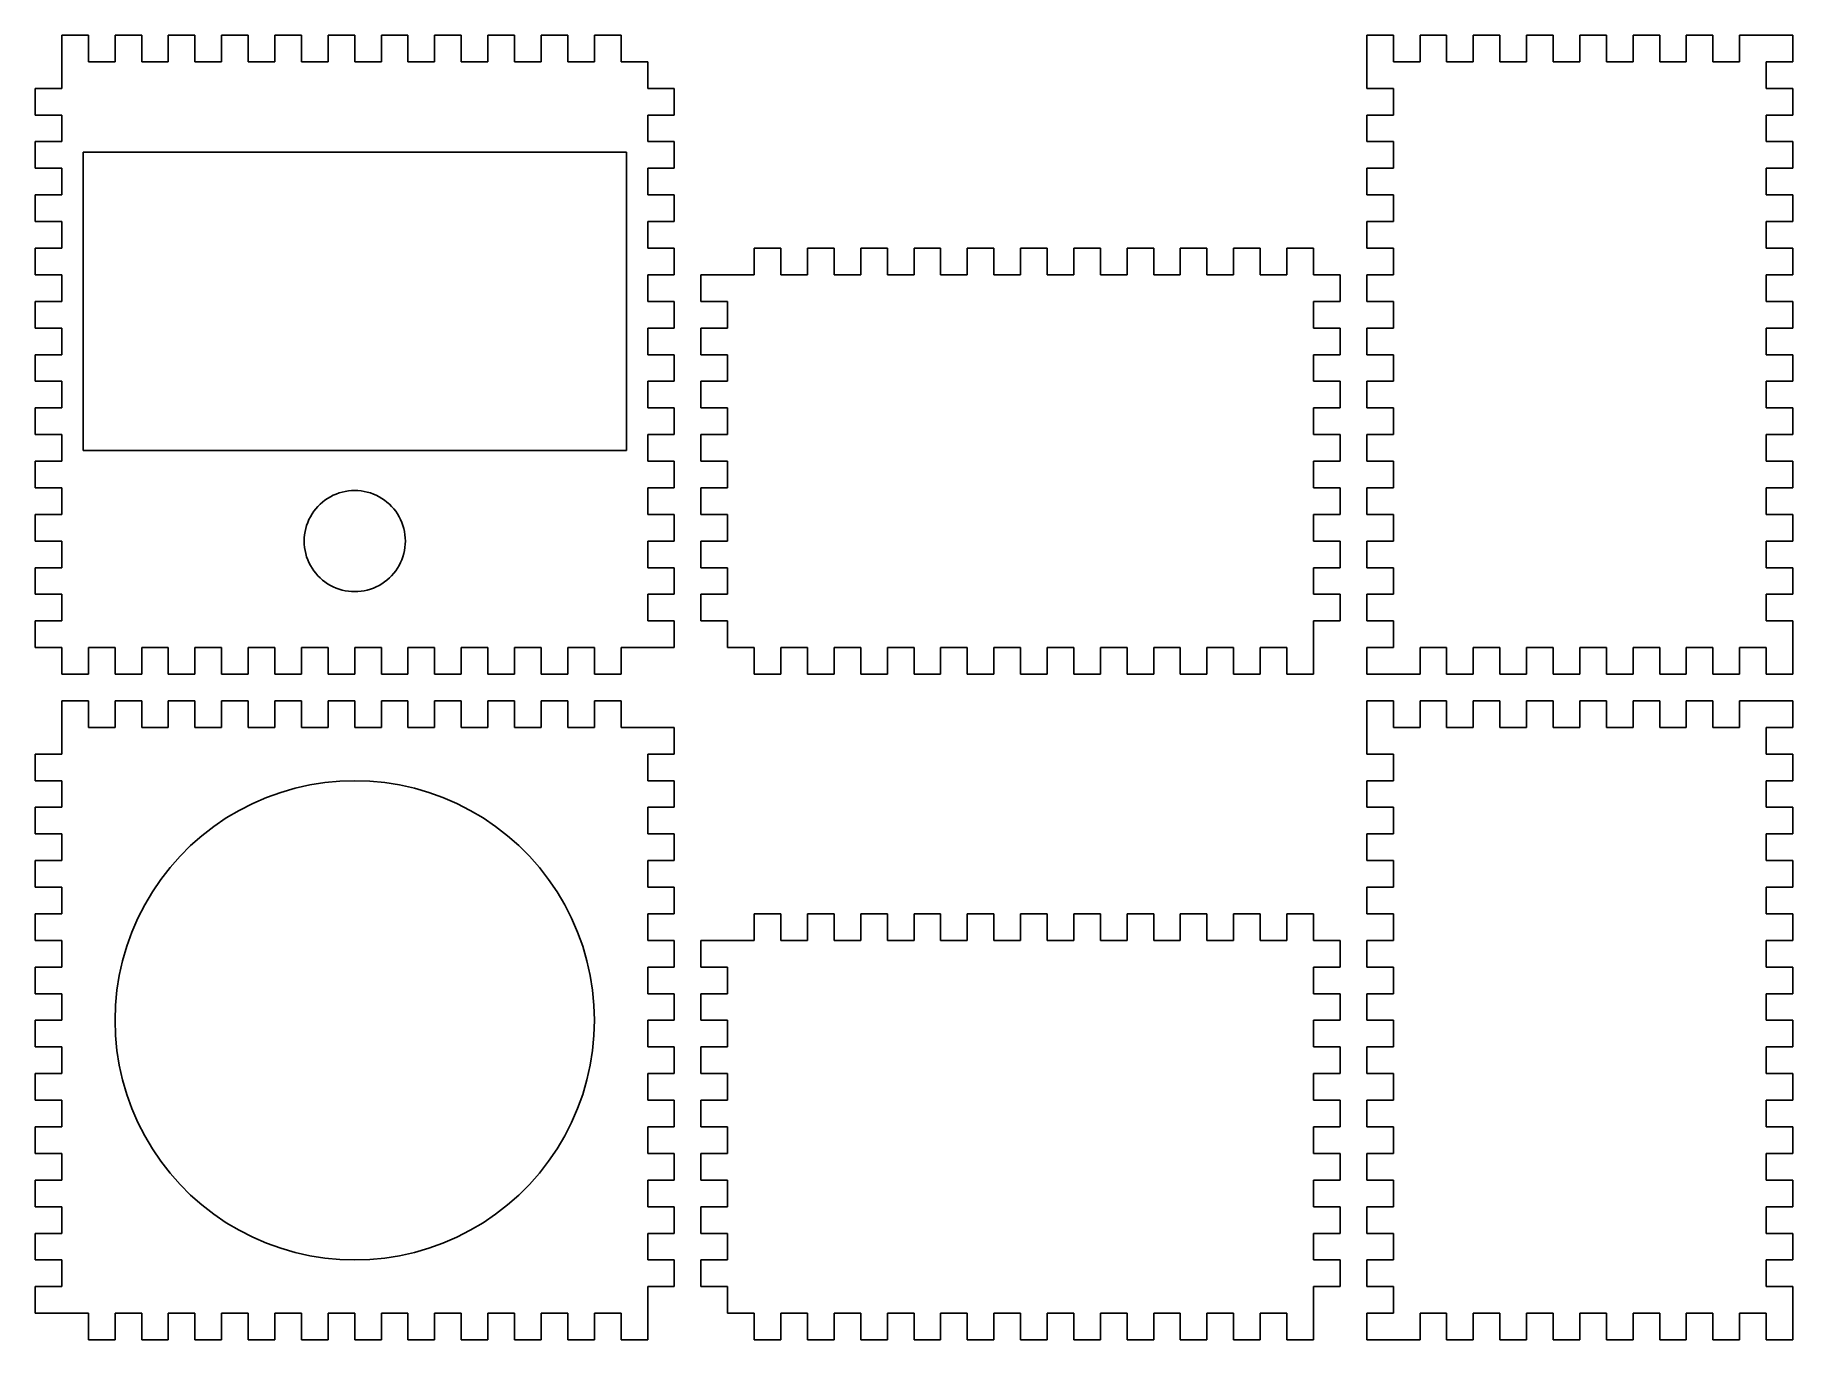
# Model space of a CAD drawing. Header units: metres. Extents: x -0.5 to 32.5, y -0.5 to 24.
import ezdxf

# ---------------------------------------------------------------- set-up
doc = ezdxf.new("R2010")
doc.units = ezdxf.units.M

msp = doc.modelspace()

# ---------------------------------------------------------------- linework, layer by layer
for p, q in [((0.5, 24), (0, 24)), ((0, 24), (0, 23)), ((0.5, 23.5), (0.5, 24)), ((1.5, 24), (1, 24)), ((1, 24), (1, 23.5)), ((1.5, 23.5), (1.5, 24)), ((2.5, 24), (2, 24)), ((2, 24), (2, 23.5)), ((2.5, 23.5), (2.5, 24)), ((3.5, 24), (3, 24)), ((3, 24), (3, 23.5)), ((3.5, 23.5), (3.5, 24)), ((4.5, 24), (4, 24)), ((4, 24), (4, 23.5)), ((4.5, 23.5), (4.5, 24)), ((5.5, 24), (5, 24)), ((5, 24), (5, 23.5)), ((5.5, 23.5), (5.5, 24)), ((6.5, 24), (6, 24)), ((6, 24), (6, 23.5)), ((6.5, 23.5), (6.5, 24)), ((7.5, 24), (7, 24)), ((7, 24), (7, 23.5)), ((7.5, 23.5), (7.5, 24)), ((8.5, 24), (8, 24)), ((8, 24), (8, 23.5)), ((8.5, 23.5), (8.5, 24)), ((9.5, 24), (9, 24)), ((9, 24), (9, 23.5)), ((9.5, 23.5), (9.5, 24)), ((10.5, 24), (10, 24)), ((10, 24), (10, 23.5)), ((10.5, 23.5), (10.5, 24)), ((25, 24), (24.5, 24)), ((24.5, 24), (24.5, 23)), ((25, 23.5), (25, 24)), ((26, 24), (25.5, 24)), ((25.5, 24), (25.5, 23.5)), ((26, 23.5), (26, 24)), ((27, 24), (26.5, 24)), ((26.5, 24), (26.5, 23.5)), ((27, 23.5), (27, 24)), ((28, 24), (27.5, 24)), ((27.5, 24), (27.5, 23.5)), ((28, 23.5), (28, 24)), ((29, 24), (28.5, 24)), ((28.5, 24), (28.5, 23.5)), ((29, 23.5), (29, 24)), ((30, 24), (29.5, 24)), ((29.5, 24), (29.5, 23.5)), ((30, 23.5), (30, 24)), ((31, 24), (30.5, 24)), ((30.5, 24), (30.5, 23.5)), ((31, 23.5), (31, 24)), ((32.5, 24), (31.5, 24)), ((31.5, 24), (31.5, 23.5)), ((32.5, 23.5), (32.5, 24)), ((1, 23.5), (0.5, 23.5)), ((2, 23.5), (1.5, 23.5)), ((3, 23.5), (2.5, 23.5)), ((4, 23.5), (3.5, 23.5)), ((5, 23.5), (4.5, 23.5)), ((6, 23.5), (5.5, 23.5)), ((7, 23.5), (6.5, 23.5)), ((8, 23.5), (7.5, 23.5)), ((9, 23.5), (8.5, 23.5)), ((10, 23.5), (9.5, 23.5)), ((11, 23.5), (10.5, 23.5)), ((11, 23), (11, 23.5)), ((25.5, 23.5), (25, 23.5)), ((26.5, 23.5), (26, 23.5)), ((27.5, 23.5), (27, 23.5)), ((28.5, 23.5), (28, 23.5)), ((29.5, 23.5), (29, 23.5)), ((30.5, 23.5), (30, 23.5)), ((31.5, 23.5), (31, 23.5)), ((32, 23), (32, 23.5)), ((32, 23.5), (32.5, 23.5)), ((0, 23), (-0.5, 23)), ((-0.5, 23), (-0.5, 22.5)), ((11.5, 23), (11, 23)), ((11.5, 22.5), (11.5, 23)), ((24.5, 23), (25, 23)), ((25, 23), (25, 22.5)), ((32.5, 23), (32, 23)), ((32.5, 22.5), (32.5, 23)), ((-0.5, 22.5), (0, 22.5)), ((0, 22.5), (0, 22)), ((11, 22), (11, 22.5)), ((11, 22.5), (11.5, 22.5)), ((25, 22.5), (24.5, 22.5)), ((24.5, 22.5), (24.5, 22)), ((32, 22), (32, 22.5)), ((32, 22.5), (32.5, 22.5)), ((0, 22), (-0.5, 22)), ((-0.5, 22), (-0.5, 21.5)), ((0.39999, 16.2), (0.39999, 21.8)), ((0.39999, 21.8), (10.6, 21.8)), ((10.6, 21.8), (10.6, 16.2)), ((11.5, 22), (11, 22)), ((11.5, 21.5), (11.5, 22)), ((24.5, 22), (25, 22)), ((25, 22), (25, 21.5)), ((32.5, 22), (32, 22)), ((32.5, 21.5), (32.5, 22)), ((-0.5, 21.5), (0, 21.5)), ((0, 21.5), (0, 21)), ((11, 21), (11, 21.5)), ((11, 21.5), (11.5, 21.5)), ((25, 21.5), (24.5, 21.5)), ((24.5, 21.5), (24.5, 21)), ((32, 21), (32, 21.5)), ((32, 21.5), (32.5, 21.5)), ((0, 21), (-0.5, 21)), ((-0.5, 21), (-0.5, 20.5)), ((11.5, 21), (11, 21)), ((11.5, 20.5), (11.5, 21)), ((24.5, 21), (25, 21)), ((25, 21), (25, 20.5)), ((32.5, 21), (32, 21)), ((32.5, 20.5), (32.5, 21)), ((-0.5, 20.5), (0, 20.5)), ((0, 20.5), (0, 20)), ((11, 20), (11, 20.5)), ((11, 20.5), (11.5, 20.5)), ((25, 20.5), (24.5, 20.5)), ((24.5, 20.5), (24.5, 20)), ((32, 20), (32, 20.5)), ((32, 20.5), (32.5, 20.5)), ((0, 20), (-0.5, 20)), ((-0.5, 20), (-0.5, 19.5)), ((11.5, 20), (11, 20)), ((11.5, 19.5), (11.5, 20)), ((13.5, 20), (13, 20)), ((13, 20), (13, 19.5)), ((13.5, 19.5), (13.5, 20)), ((14.5, 20), (14, 20)), ((14, 20), (14, 19.5)), ((14.5, 19.5), (14.5, 20)), ((15.5, 20), (15, 20)), ((15, 20), (15, 19.5)), ((15.5, 19.5), (15.5, 20)), ((16.5, 20), (16, 20)), ((16, 20), (16, 19.5)), ((16.5, 19.5), (16.5, 20)), ((17.5, 20), (17, 20)), ((17, 20), (17, 19.5)), ((17.5, 19.5), (17.5, 20)), ((18.5, 20), (18, 20)), ((18, 20), (18, 19.5)), ((18.5, 19.5), (18.5, 20)), ((19.5, 20), (19, 20)), ((19, 20), (19, 19.5)), ((19.5, 19.5), (19.5, 20)), ((20.5, 20), (20, 20)), ((20, 20), (20, 19.5)), ((20.5, 19.5), (20.5, 20)), ((21.5, 20), (21, 20)), ((21, 20), (21, 19.5)), ((21.5, 19.5), (21.5, 20)), ((22.5, 20), (22, 20)), ((22, 20), (22, 19.5)), ((22.5, 19.5), (22.5, 20)), ((23.5, 20), (23, 20)), ((23, 20), (23, 19.5)), ((23.5, 19.5), (23.5, 20)), ((24.5, 20), (25, 20)), ((25, 20), (25, 19.5)), ((32.5, 20), (32, 20)), ((32.5, 19.5), (32.5, 20)), ((-0.5, 19.5), (0, 19.5)), ((0, 19.5), (0, 19)), ((11, 19), (11, 19.5)), ((11, 19.5), (11.5, 19.5)), ((13, 19.5), (12, 19.5)), ((12, 19.5), (12, 19)), ((14, 19.5), (13.5, 19.5)), ((15, 19.5), (14.5, 19.5)), ((16, 19.5), (15.5, 19.5)), ((17, 19.5), (16.5, 19.5)), ((18, 19.5), (17.5, 19.5)), ((19, 19.5), (18.5, 19.5)), ((20, 19.5), (19.5, 19.5)), ((21, 19.5), (20.5, 19.5)), ((22, 19.5), (21.5, 19.5)), ((23, 19.5), (22.5, 19.5)), ((24, 19.5), (23.5, 19.5)), ((24, 19), (24, 19.5)), ((25, 19.5), (24.5, 19.5)), ((24.5, 19.5), (24.5, 19)), ((32, 19), (32, 19.5)), ((32, 19.5), (32.5, 19.5)), ((0, 19), (-0.5, 19)), ((-0.5, 19), (-0.5, 18.5)), ((11.5, 19), (11, 19)), ((11.5, 18.5), (11.5, 19)), ((12, 19), (12.5, 19)), ((12.5, 19), (12.5, 18.5)), ((23.5, 18.5), (23.5, 19)), ((23.5, 19), (24, 19)), ((24.5, 19), (25, 19)), ((25, 19), (25, 18.5)), ((32.5, 19), (32, 19)), ((32.5, 18.5), (32.5, 19)), ((-0.5, 18.5), (0, 18.5)), ((0, 18.5), (0, 18)), ((11, 18), (11, 18.5)), ((11, 18.5), (11.5, 18.5)), ((12.5, 18.5), (12, 18.5)), ((12, 18.5), (12, 18)), ((24, 18.5), (23.5, 18.5)), ((24, 18), (24, 18.5)), ((25, 18.5), (24.5, 18.5)), ((24.5, 18.5), (24.5, 18)), ((32, 18), (32, 18.5)), ((32, 18.5), (32.5, 18.5)), ((0, 18), (-0.5, 18)), ((-0.5, 18), (-0.5, 17.5)), ((11.5, 18), (11, 18)), ((11.5, 17.5), (11.5, 18)), ((12, 18), (12.5, 18)), ((12.5, 18), (12.5, 17.5)), ((23.5, 17.5), (23.5, 18)), ((23.5, 18), (24, 18)), ((24.5, 18), (25, 18)), ((25, 18), (25, 17.5)), ((32.5, 18), (32, 18)), ((32.5, 17.5), (32.5, 18)), ((-0.5, 17.5), (0, 17.5)), ((0, 17.5), (0, 17)), ((11, 17), (11, 17.5)), ((11, 17.5), (11.5, 17.5)), ((12.5, 17.5), (12, 17.5)), ((12, 17.5), (12, 17)), ((24, 17.5), (23.5, 17.5)), ((24, 17), (24, 17.5)), ((25, 17.5), (24.5, 17.5)), ((24.5, 17.5), (24.5, 17)), ((32, 17), (32, 17.5)), ((32, 17.5), (32.5, 17.5)), ((0, 17), (-0.5, 17)), ((-0.5, 17), (-0.5, 16.5)), ((11.5, 17), (11, 17)), ((11.5, 16.5), (11.5, 17)), ((12, 17), (12.5, 17)), ((12.5, 17), (12.5, 16.5)), ((23.5, 16.5), (23.5, 17)), ((23.5, 17), (24, 17)), ((24.5, 17), (25, 17)), ((25, 17), (25, 16.5)), ((32.5, 17), (32, 17)), ((32.5, 16.5), (32.5, 17)), ((-0.5, 16.5), (0, 16.5)), ((0, 16.5), (0, 16)), ((11, 16), (11, 16.5)), ((11, 16.5), (11.5, 16.5)), ((12.5, 16.5), (12, 16.5)), ((12, 16.5), (12, 16)), ((24, 16.5), (23.5, 16.5)), ((24, 16), (24, 16.5)), ((25, 16.5), (24.5, 16.5)), ((24.5, 16.5), (24.5, 16)), ((32, 16), (32, 16.5)), ((32, 16.5), (32.5, 16.5)), ((10.6, 16.2), (0.39999, 16.2)), ((0, 16), (-0.5, 16)), ((-0.5, 16), (-0.5, 15.5)), ((11.5, 16), (11, 16)), ((11.5, 15.5), (11.5, 16)), ((12, 16), (12.5, 16)), ((12.5, 16), (12.5, 15.5)), ((23.5, 15.5), (23.5, 16)), ((23.5, 16), (24, 16)), ((24.5, 16), (25, 16)), ((25, 16), (25, 15.5)), ((32.5, 16), (32, 16)), ((32.5, 15.5), (32.5, 16)), ((-0.5, 15.5), (0, 15.5)), ((0, 15.5), (0, 15)), ((4.80746, 15.1503), (4.84967, 15.1925)), ((4.84967, 15.1925), (4.89444, 15.232)), ((4.89444, 15.232), (4.94159, 15.2686)), ((4.94159, 15.2686), (4.99095, 15.3021)), ((4.99095, 15.3021), (5.04233, 15.3325)), ((5.04233, 15.3325), (5.0955, 15.3596)), ((5.0955, 15.3596), (5.15027, 15.3833)), ((5.15027, 15.3833), (5.20642, 15.4035)), ((5.20642, 15.4035), (5.26373, 15.4202)), ((5.26373, 15.4202), (5.32198, 15.4332)), ((5.32198, 15.4332), (5.38092, 15.4425)), ((5.38092, 15.4425), (5.44034, 15.4481)), ((5.44034, 15.4481), (5.5, 15.45)), ((5.5, 15.45), (5.55965, 15.4481)), ((5.55965, 15.4481), (5.61906, 15.4425)), ((5.61906, 15.4425), (5.67801, 15.4332)), ((5.67801, 15.4332), (5.73625, 15.4202)), ((5.73625, 15.4202), (5.79356, 15.4035)), ((5.79356, 15.4035), (5.84972, 15.3833)), ((5.84972, 15.3833), (5.90448, 15.3596)), ((5.90448, 15.3596), (5.95766, 15.3325)), ((5.95766, 15.3325), (6.00903, 15.3021)), ((6.00903, 15.3021), (6.0584, 15.2686)), ((6.0584, 15.2686), (6.10555, 15.232)), ((6.10555, 15.232), (6.15031, 15.1925)), ((6.15031, 15.1925), (6.19252, 15.1503)), ((11, 15), (11, 15.5)), ((11, 15.5), (11.5, 15.5)), ((12.5, 15.5), (12, 15.5)), ((12, 15.5), (12, 15)), ((24, 15.5), (23.5, 15.5)), ((24, 15), (24, 15.5)), ((25, 15.5), (24.5, 15.5)), ((24.5, 15.5), (24.5, 15)), ((32, 15), (32, 15.5)), ((32, 15.5), (32.5, 15.5)), ((0, 15), (-0.5, 15)), ((-0.5, 15), (-0.5, 14.5)), ((4.6167, 14.8497), (4.64041, 14.9045)), ((4.64041, 14.9045), (4.6675, 14.9577)), ((4.6675, 14.9577), (4.69788, 15.009)), ((4.69788, 15.009), (4.73143, 15.0584)), ((4.73143, 15.0584), (4.76801, 15.1055)), ((4.76801, 15.1055), (4.80746, 15.1503)), ((6.19252, 15.1503), (6.23198, 15.1055)), ((6.23198, 15.1055), (6.26855, 15.0584)), ((6.26855, 15.0584), (6.30211, 15.009)), ((6.30211, 15.009), (6.33249, 14.9577)), ((6.33249, 14.9577), (6.35957, 14.9045)), ((6.35957, 14.9045), (6.38329, 14.8497)), ((11.5, 15), (11, 15)), ((11.5, 14.5), (11.5, 15)), ((12, 15), (12.5, 15)), ((12.5, 15), (12.5, 14.5)), ((23.5, 14.5), (23.5, 15)), ((23.5, 15), (24, 15)), ((24.5, 15), (25, 15)), ((25, 15), (25, 14.5)), ((32.5, 15), (32, 15)), ((32.5, 14.5), (32.5, 15)), ((4.54999, 14.5), (4.55186, 14.5596)), ((4.55186, 14.5596), (4.55748, 14.6191)), ((4.55748, 14.6191), (4.56682, 14.678)), ((4.56682, 14.678), (4.57983, 14.7363)), ((4.57983, 14.7363), (4.59648, 14.7936)), ((4.59648, 14.7936), (4.6167, 14.8497)), ((6.38329, 14.8497), (6.4035, 14.7936)), ((6.4035, 14.7936), (6.42015, 14.7363)), ((6.42015, 14.7363), (6.43317, 14.678)), ((6.43317, 14.678), (6.4425, 14.6191)), ((6.4425, 14.6191), (6.44812, 14.5596)), ((6.44812, 14.5596), (6.45, 14.5)), ((-0.5, 14.5), (0, 14.5)), ((0, 14.5), (0, 14)), ((4.55186, 14.4403), (4.54999, 14.5)), ((4.55748, 14.3809), (4.55186, 14.4403)), ((4.56682, 14.322), (4.55748, 14.3809)), ((4.57983, 14.2637), (4.56682, 14.322)), ((4.59648, 14.2064), (4.57983, 14.2637)), ((4.6167, 14.1503), (4.59648, 14.2064)), ((6.4035, 14.2064), (6.38329, 14.1503)), ((6.42015, 14.2637), (6.4035, 14.2064)), ((6.43317, 14.322), (6.42015, 14.2637)), ((6.4425, 14.3809), (6.43317, 14.322)), ((6.44812, 14.4403), (6.4425, 14.3809)), ((6.45, 14.5), (6.44812, 14.4403)), ((11, 14), (11, 14.5)), ((11, 14.5), (11.5, 14.5)), ((12.5, 14.5), (12, 14.5)), ((12, 14.5), (12, 14)), ((24, 14.5), (23.5, 14.5)), ((24, 14), (24, 14.5)), ((25, 14.5), (24.5, 14.5)), ((24.5, 14.5), (24.5, 14)), ((32, 14), (32, 14.5)), ((32, 14.5), (32.5, 14.5)), ((0, 14), (-0.5, 14)), ((-0.5, 14), (-0.5, 13.5)), ((4.64041, 14.0955), (4.6167, 14.1503)), ((4.6675, 14.0423), (4.64041, 14.0955)), ((4.69788, 13.991), (4.6675, 14.0423)), ((4.73143, 13.9416), (4.69788, 13.991)), ((4.76801, 13.8944), (4.73143, 13.9416)), ((4.80746, 13.8497), (4.76801, 13.8944)), ((6.23198, 13.8944), (6.19252, 13.8497)), ((6.26855, 13.9416), (6.23198, 13.8944)), ((6.30211, 13.991), (6.26855, 13.9416)), ((6.33249, 14.0423), (6.30211, 13.991)), ((6.35957, 14.0955), (6.33249, 14.0423)), ((6.38329, 14.1503), (6.35957, 14.0955)), ((11.5, 14), (11, 14)), ((11.5, 13.5), (11.5, 14)), ((12, 14), (12.5, 14)), ((12.5, 14), (12.5, 13.5)), ((23.5, 13.5), (23.5, 14)), ((23.5, 14), (24, 14)), ((24.5, 14), (25, 14)), ((25, 14), (25, 13.5)), ((32.5, 14), (32, 14)), ((32.5, 13.5), (32.5, 14)), ((4.84967, 13.8075), (4.80746, 13.8497)), ((4.89444, 13.768), (4.84967, 13.8075)), ((4.94159, 13.7314), (4.89444, 13.768)), ((4.99095, 13.6979), (4.94159, 13.7314)), ((5.04233, 13.6675), (4.99095, 13.6979)), ((5.0955, 13.6404), (5.04233, 13.6675)), ((5.15027, 13.6167), (5.0955, 13.6404)), ((5.20642, 13.5965), (5.15027, 13.6167)), ((5.26373, 13.5798), (5.20642, 13.5965)), ((5.32198, 13.5668), (5.26373, 13.5798)), ((5.38092, 13.5575), (5.32198, 13.5668)), ((5.44034, 13.5519), (5.38092, 13.5575)), ((5.5, 13.55), (5.44034, 13.5519)), ((5.55965, 13.5519), (5.5, 13.55)), ((5.61906, 13.5575), (5.55965, 13.5519)), ((5.67801, 13.5668), (5.61906, 13.5575)), ((5.73625, 13.5798), (5.67801, 13.5668)), ((5.79356, 13.5965), (5.73625, 13.5798)), ((5.84972, 13.6167), (5.79356, 13.5965)), ((5.90448, 13.6404), (5.84972, 13.6167)), ((5.95766, 13.6675), (5.90448, 13.6404)), ((6.00903, 13.6979), (5.95766, 13.6675)), ((6.0584, 13.7314), (6.00903, 13.6979)), ((6.10555, 13.768), (6.0584, 13.7314)), ((6.15031, 13.8075), (6.10555, 13.768)), ((6.19252, 13.8497), (6.15031, 13.8075)), ((-0.5, 13.5), (0, 13.5)), ((0, 13.5), (0, 13)), ((11, 13), (11, 13.5)), ((11, 13.5), (11.5, 13.5)), ((12.5, 13.5), (12, 13.5)), ((12, 13.5), (12, 13)), ((24, 13.5), (23.5, 13.5)), ((24, 13), (24, 13.5)), ((25, 13.5), (24.5, 13.5)), ((24.5, 13.5), (24.5, 13)), ((32, 13), (32, 13.5)), ((32, 13.5), (32.5, 13.5)), ((0, 13), (-0.5, 13)), ((-0.5, 13), (-0.5, 12.5)), ((11.5, 13), (11, 13)), ((11.5, 12.5), (11.5, 13)), ((12, 13), (12.5, 13)), ((12.5, 13), (12.5, 12.5)), ((23.5, 12), (23.5, 13)), ((23.5, 13), (24, 13)), ((24.5, 13), (25, 13)), ((25, 13), (25, 12.5)), ((32.5, 13), (32, 13)), ((32.5, 12), (32.5, 13)), ((-0.5, 12.5), (0, 12.5)), ((0, 12.5), (0, 12)), ((0.5, 12), (0.5, 12.5)), ((0.5, 12.5), (1, 12.5)), ((1, 12.5), (1, 12)), ((1.5, 12), (1.5, 12.5)), ((1.5, 12.5), (2, 12.5)), ((2, 12.5), (2, 12)), ((2.5, 12), (2.5, 12.5)), ((2.5, 12.5), (3, 12.5)), ((3, 12.5), (3, 12)), ((3.5, 12), (3.5, 12.5)), ((3.5, 12.5), (4, 12.5)), ((4, 12.5), (4, 12)), ((4.5, 12), (4.5, 12.5)), ((4.5, 12.5), (5, 12.5)), ((5, 12.5), (5, 12)), ((5.5, 12), (5.5, 12.5)), ((5.5, 12.5), (6, 12.5)), ((6, 12.5), (6, 12)), ((6.5, 12), (6.5, 12.5)), ((6.5, 12.5), (7, 12.5)), ((7, 12.5), (7, 12)), ((7.5, 12), (7.5, 12.5)), ((7.5, 12.5), (8, 12.5)), ((8, 12.5), (8, 12)), ((8.5, 12), (8.5, 12.5)), ((8.5, 12.5), (9, 12.5)), ((9, 12.5), (9, 12)), ((9.5, 12), (9.5, 12.5)), ((9.5, 12.5), (10, 12.5)), ((10, 12.5), (10, 12)), ((10.5, 12), (10.5, 12.5)), ((10.5, 12.5), (11.5, 12.5)), ((12.5, 12.5), (13, 12.5)), ((13, 12.5), (13, 12)), ((13.5, 12.5), (14, 12.5)), ((13.5, 12), (13.5, 12.5)), ((14, 12.5), (14, 12)), ((14.5, 12), (14.5, 12.5)), ((14.5, 12.5), (15, 12.5)), ((15, 12.5), (15, 12)), ((15.5, 12), (15.5, 12.5)), ((15.5, 12.5), (16, 12.5)), ((16, 12.5), (16, 12)), ((16.5, 12), (16.5, 12.5)), ((16.5, 12.5), (17, 12.5)), ((17, 12.5), (17, 12)), ((17.5, 12), (17.5, 12.5)), ((17.5, 12.5), (18, 12.5)), ((18, 12.5), (18, 12)), ((18.5, 12), (18.5, 12.5)), ((18.5, 12.5), (19, 12.5)), ((19, 12.5), (19, 12)), ((19.5, 12), (19.5, 12.5)), ((19.5, 12.5), (20, 12.5)), ((20, 12.5), (20, 12)), ((20.5, 12), (20.5, 12.5)), ((20.5, 12.5), (21, 12.5)), ((21, 12.5), (21, 12)), ((21.5, 12), (21.5, 12.5)), ((21.5, 12.5), (22, 12.5)), ((22, 12.5), (22, 12)), ((22.5, 12), (22.5, 12.5)), ((22.5, 12.5), (23, 12.5)), ((23, 12.5), (23, 12)), ((25, 12.5), (24.5, 12.5)), ((24.5, 12.5), (24.5, 12)), ((25.5, 12), (25.5, 12.5)), ((25.5, 12.5), (26, 12.5)), ((26, 12.5), (26, 12)), ((26.5, 12), (26.5, 12.5)), ((26.5, 12.5), (27, 12.5)), ((27, 12.5), (27, 12)), ((27.5, 12), (27.5, 12.5)), ((27.5, 12.5), (28, 12.5)), ((28, 12.5), (28, 12)), ((28.5, 12), (28.5, 12.5)), ((28.5, 12.5), (29, 12.5)), ((29, 12.5), (29, 12)), ((29.5, 12), (29.5, 12.5)), ((29.5, 12.5), (30, 12.5)), ((30, 12.5), (30, 12)), ((30.5, 12), (30.5, 12.5)), ((30.5, 12.5), (31, 12.5)), ((31, 12.5), (31, 12)), ((31.5, 12), (31.5, 12.5)), ((31.5, 12.5), (32, 12.5)), ((32, 12.5), (32, 12)), ((0, 12), (0.5, 12)), ((1, 12), (1.5, 12)), ((2, 12), (2.5, 12)), ((3, 12), (3.5, 12)), ((4, 12), (4.5, 12)), ((5, 12), (5.5, 12)), ((6, 12), (6.5, 12)), ((7, 12), (7.5, 12)), ((8, 12), (8.5, 12)), ((9, 12), (9.5, 12)), ((10, 12), (10.5, 12)), ((13, 12), (13.5, 12)), ((14, 12), (14.5, 12)), ((15, 12), (15.5, 12)), ((16, 12), (16.5, 12)), ((17, 12), (17.5, 12)), ((18, 12), (18.5, 12)), ((19, 12), (19.5, 12)), ((20, 12), (20.5, 12)), ((21, 12), (21.5, 12)), ((22, 12), (22.5, 12)), ((23, 12), (23.5, 12)), ((24.5, 12), (25.5, 12)), ((26, 12), (26.5, 12)), ((27, 12), (27.5, 12)), ((28, 12), (28.5, 12)), ((29, 12), (29.5, 12)), ((30, 12), (30.5, 12)), ((31, 12), (31.5, 12)), ((32, 12), (32.5, 12)), ((0.5, 11.5), (0, 11.5)), ((0, 11.5), (0, 10.5)), ((0.5, 11), (0.5, 11.5)), ((1.5, 11.5), (1, 11.5)), ((1, 11.5), (1, 11)), ((1.5, 11), (1.5, 11.5)), ((2.5, 11.5), (2, 11.5)), ((2, 11.5), (2, 11)), ((2.5, 11), (2.5, 11.5)), ((3.5, 11.5), (3, 11.5)), ((3, 11.5), (3, 11)), ((3.5, 11), (3.5, 11.5)), ((4.5, 11.5), (4, 11.5)), ((4, 11.5), (4, 11)), ((4.5, 11), (4.5, 11.5)), ((5.5, 11.5), (5, 11.5)), ((5, 11.5), (5, 11)), ((5.5, 11), (5.5, 11.5)), ((6.5, 11.5), (6, 11.5)), ((6, 11.5), (6, 11)), ((6.5, 11), (6.5, 11.5)), ((7.5, 11.5), (7, 11.5)), ((7, 11.5), (7, 11)), ((7.5, 11), (7.5, 11.5)), ((8.5, 11.5), (8, 11.5)), ((8, 11.5), (8, 11)), ((8.5, 11), (8.5, 11.5)), ((9.5, 11.5), (9, 11.5)), ((9, 11.5), (9, 11)), ((9.5, 11), (9.5, 11.5)), ((10.5, 11.5), (10, 11.5)), ((10, 11.5), (10, 11)), ((10.5, 11), (10.5, 11.5)), ((25, 11.5), (24.5, 11.5)), ((24.5, 11.5), (24.5, 10.5)), ((25, 11), (25, 11.5)), ((26, 11.5), (25.5, 11.5)), ((25.5, 11.5), (25.5, 11)), ((26, 11), (26, 11.5)), ((27, 11.5), (26.5, 11.5)), ((26.5, 11.5), (26.5, 11)), ((27, 11), (27, 11.5)), ((28, 11.5), (27.5, 11.5)), ((27.5, 11.5), (27.5, 11)), ((28, 11), (28, 11.5)), ((29, 11.5), (28.5, 11.5)), ((28.5, 11.5), (28.5, 11)), ((29, 11), (29, 11.5)), ((30, 11.5), (29.5, 11.5)), ((29.5, 11.5), (29.5, 11)), ((30, 11), (30, 11.5)), ((31, 11.5), (30.5, 11.5)), ((30.5, 11.5), (30.5, 11)), ((31, 11), (31, 11.5)), ((32.5, 11.5), (31.5, 11.5)), ((31.5, 11.5), (31.5, 11)), ((32.5, 11), (32.5, 11.5)), ((1, 11), (0.5, 11)), ((2, 11), (1.5, 11)), ((3, 11), (2.5, 11)), ((4, 11), (3.5, 11)), ((5, 11), (4.5, 11)), ((6, 11), (5.5, 11)), ((7, 11), (6.5, 11)), ((8, 11), (7.5, 11)), ((9, 11), (8.5, 11)), ((10, 11), (9.5, 11)), ((11.5, 11), (10.5, 11)), ((11.5, 10.5), (11.5, 11)), ((25.5, 11), (25, 11)), ((26.5, 11), (26, 11)), ((27.5, 11), (27, 11)), ((28.5, 11), (28, 11)), ((29.5, 11), (29, 11)), ((30.5, 11), (30, 11)), ((31.5, 11), (31, 11)), ((32, 10.5), (32, 11)), ((32, 11), (32.5, 11)), ((0, 10.5), (-0.5, 10.5)), ((-0.5, 10.5), (-0.5, 10)), ((11, 10), (11, 10.5)), ((11, 10.5), (11.5, 10.5)), ((24.5, 10.5), (25, 10.5)), ((25, 10.5), (25, 10)), ((32.5, 10.5), (32, 10.5)), ((32.5, 10), (32.5, 10.5)), ((-0.5, 10), (0, 10)), ((0, 10), (0, 9.5)), ((4.38089, 9.85861), (4.65678, 9.92029)), ((4.65678, 9.92029), (4.93599, 9.96451)), ((4.93599, 9.96451), (5.21744, 9.99112)), ((5.21744, 9.99112), (5.5, 10)), ((5.5, 10), (5.78255, 9.99112)), ((5.78255, 9.99112), (6.064, 9.96451)), ((6.064, 9.96451), (6.3432, 9.92029)), ((6.3432, 9.92029), (6.61909, 9.85861)), ((11.5, 10), (11, 10)), ((11.5, 9.5), (11.5, 10)), ((25, 10), (24.5, 10)), ((24.5, 10), (24.5, 9.5)), ((32, 9.5), (32, 10)), ((32, 10), (32.5, 10)), ((3.33211, 9.44337), (3.58398, 9.57172)), ((3.58398, 9.57172), (3.84343, 9.68399)), ((3.84343, 9.68399), (4.10942, 9.77974)), ((4.10942, 9.77974), (4.38089, 9.85861)), ((6.61909, 9.85861), (6.89056, 9.77974)), ((6.89056, 9.77974), (7.15656, 9.68399)), ((7.15656, 9.68399), (7.416, 9.57172)), ((7.416, 9.57172), (7.66788, 9.44337)), ((0, 9.5), (-0.5, 9.5)), ((-0.5, 9.5), (-0.5, 9)), ((2.85497, 9.14056), (3.08878, 9.29947)), ((3.08878, 9.29947), (3.33211, 9.44337)), ((7.66788, 9.44337), (7.91121, 9.29947)), ((7.91121, 9.29947), (8.14502, 9.14056)), ((11, 9), (11, 9.5)), ((11, 9.5), (11.5, 9.5)), ((24.5, 9.5), (25, 9.5)), ((25, 9.5), (25, 9)), ((32.5, 9.5), (32, 9.5)), ((32.5, 9), (32.5, 9.5)), ((-0.5, 9), (0, 9)), ((0, 9), (0, 8.5)), ((2.41953, 8.78035), (2.63159, 8.9673)), ((2.63159, 8.9673), (2.85497, 9.14056)), ((8.14502, 9.14056), (8.36839, 8.9673)), ((8.36839, 8.9673), (8.58046, 8.78035)), ((11.5, 9), (11, 9)), ((11.5, 8.5), (11.5, 9)), ((25, 9), (24.5, 9)), ((24.5, 9), (24.5, 8.5)), ((32, 8.5), (32, 9)), ((32, 9), (32.5, 9)), ((2.03268, 8.36839), (2.21964, 8.58046)), ((2.21964, 8.58046), (2.41953, 8.78035)), ((8.58046, 8.78035), (8.78035, 8.58046)), ((8.78035, 8.58046), (8.9673, 8.36839)), ((0, 8.5), (-0.5, 8.5)), ((-0.5, 8.5), (-0.5, 8)), ((1.85942, 8.14502), (2.03268, 8.36839)), ((8.9673, 8.36839), (9.14056, 8.14502)), ((11, 8), (11, 8.5)), ((11, 8.5), (11.5, 8.5)), ((24.5, 8.5), (25, 8.5)), ((25, 8.5), (25, 8)), ((32.5, 8.5), (32, 8.5)), ((32.5, 8), (32.5, 8.5)), ((-0.5, 8), (0, 8)), ((0, 8), (0, 7.5)), ((1.70052, 7.91121), (1.85942, 8.14502)), ((9.14056, 8.14502), (9.29947, 7.91121)), ((11.5, 8), (11, 8)), ((11.5, 7.5), (11.5, 8)), ((25, 8), (24.5, 8)), ((24.5, 8), (24.5, 7.5)), ((32, 7.5), (32, 8)), ((32, 8), (32.5, 8)), ((1.42827, 7.416), (1.55661, 7.66788)), ((1.55661, 7.66788), (1.70052, 7.91121)), ((9.29947, 7.91121), (9.44337, 7.66788)), ((9.44337, 7.66788), (9.57172, 7.416)), ((0, 7.5), (-0.5, 7.5)), ((-0.5, 7.5), (-0.5, 7)), ((1.31599, 7.15656), (1.42827, 7.416)), ((9.57172, 7.416), (9.68399, 7.15656)), ((11, 7), (11, 7.5)), ((11, 7.5), (11.5, 7.5)), ((13.5, 7.5), (13, 7.5)), ((13, 7.5), (13, 7)), ((13.5, 7), (13.5, 7.5)), ((14.5, 7.5), (14, 7.5)), ((14, 7.5), (14, 7)), ((14.5, 7), (14.5, 7.5)), ((15.5, 7.5), (15, 7.5)), ((15, 7.5), (15, 7)), ((15.5, 7), (15.5, 7.5)), ((16.5, 7.5), (16, 7.5)), ((16, 7.5), (16, 7)), ((16.5, 7), (16.5, 7.5)), ((17.5, 7.5), (17, 7.5)), ((17, 7.5), (17, 7)), ((17.5, 7), (17.5, 7.5)), ((18.5, 7.5), (18, 7.5)), ((18, 7.5), (18, 7)), ((18.5, 7), (18.5, 7.5)), ((19.5, 7.5), (19, 7.5)), ((19, 7.5), (19, 7)), ((19.5, 7), (19.5, 7.5)), ((20.5, 7.5), (20, 7.5)), ((20, 7.5), (20, 7)), ((20.5, 7), (20.5, 7.5)), ((21.5, 7.5), (21, 7.5)), ((21, 7.5), (21, 7)), ((21.5, 7), (21.5, 7.5)), ((22.5, 7.5), (22, 7.5)), ((22, 7.5), (22, 7)), ((22.5, 7), (22.5, 7.5)), ((23.5, 7.5), (23, 7.5)), ((23, 7.5), (23, 7)), ((23.5, 7), (23.5, 7.5)), ((24.5, 7.5), (25, 7.5)), ((25, 7.5), (25, 7)), ((32.5, 7.5), (32, 7.5)), ((32.5, 7), (32.5, 7.5)), ((-0.5, 7), (0, 7)), ((0, 7), (0, 6.5)), ((1.22025, 6.89056), (1.31599, 7.15656)), ((9.68399, 7.15656), (9.77974, 6.89056)), ((11.5, 7), (11, 7)), ((11.5, 6.5), (11.5, 7)), ((13, 7), (12, 7)), ((12, 7), (12, 6.5)), ((14, 7), (13.5, 7)), ((15, 7), (14.5, 7)), ((16, 7), (15.5, 7)), ((17, 7), (16.5, 7)), ((18, 7), (17.5, 7)), ((19, 7), (18.5, 7)), ((20, 7), (19.5, 7)), ((21, 7), (20.5, 7)), ((22, 7), (21.5, 7)), ((23, 7), (22.5, 7)), ((24, 7), (23.5, 7)), ((24, 6.5), (24, 7)), ((25, 7), (24.5, 7)), ((24.5, 7), (24.5, 6.5)), ((32, 6.5), (32, 7)), ((32, 7), (32.5, 7)), ((1.0797, 6.3432), (1.14137, 6.61909)), ((1.14137, 6.61909), (1.22025, 6.89056)), ((9.77974, 6.89056), (9.85861, 6.61909)), ((9.85861, 6.61909), (9.92029, 6.3432)), ((0, 6.5), (-0.5, 6.5)), ((-0.5, 6.5), (-0.5, 6)), ((1.03548, 6.064), (1.0797, 6.3432)), ((9.92029, 6.3432), (9.96451, 6.064)), ((11, 6), (11, 6.5)), ((11, 6.5), (11.5, 6.5)), ((12, 6.5), (12.5, 6.5)), ((12.5, 6.5), (12.5, 6)), ((23.5, 6), (23.5, 6.5)), ((23.5, 6.5), (24, 6.5)), ((24.5, 6.5), (25, 6.5)), ((25, 6.5), (25, 6)), ((32.5, 6.5), (32, 6.5)), ((32.5, 6), (32.5, 6.5)), ((-0.5, 6), (0, 6)), ((0, 6), (0, 5.5)), ((1.00887, 5.78255), (1.03548, 6.064)), ((9.96451, 6.064), (9.99112, 5.78255)), ((11.5, 6), (11, 6)), ((11.5, 5.5), (11.5, 6)), ((12.5, 6), (12, 6)), ((12, 6), (12, 5.5)), ((24, 6), (23.5, 6)), ((24, 5.5), (24, 6)), ((25, 6), (24.5, 6)), ((24.5, 6), (24.5, 5.5)), ((32, 5.5), (32, 6)), ((32, 6), (32.5, 6)), ((1, 5.5), (1.00887, 5.78255)), ((9.99112, 5.78255), (10, 5.5)), ((0, 5.5), (-0.5, 5.5)), ((-0.5, 5.5), (-0.5, 5)), ((1.00887, 5.21744), (1, 5.5)), ((10, 5.5), (9.99112, 5.21744)), ((11, 5), (11, 5.5)), ((11, 5.5), (11.5, 5.5)), ((12, 5.5), (12.5, 5.5)), ((12.5, 5.5), (12.5, 5)), ((23.5, 5), (23.5, 5.5)), ((23.5, 5.5), (24, 5.5)), ((24.5, 5.5), (25, 5.5)), ((25, 5.5), (25, 5)), ((32.5, 5.5), (32, 5.5)), ((32.5, 5), (32.5, 5.5)), ((-0.5, 5), (0, 5)), ((0, 5), (0, 4.5)), ((1.03548, 4.93599), (1.00887, 5.21744)), ((9.99112, 5.21744), (9.96451, 4.93599)), ((11.5, 5), (11, 5)), ((11.5, 4.5), (11.5, 5)), ((12.5, 5), (12, 5)), ((12, 5), (12, 4.5)), ((24, 5), (23.5, 5)), ((24, 4.5), (24, 5)), ((25, 5), (24.5, 5)), ((24.5, 5), (24.5, 4.5)), ((32, 4.5), (32, 5)), ((32, 5), (32.5, 5)), ((1.0797, 4.65678), (1.03548, 4.93599)), ((1.14137, 4.38089), (1.0797, 4.65678)), ((9.92029, 4.65678), (9.85861, 4.38089)), ((9.96451, 4.93599), (9.92029, 4.65678)), ((0, 4.5), (-0.5, 4.5)), ((-0.5, 4.5), (-0.5, 4)), ((1.22025, 4.10942), (1.14137, 4.38089)), ((9.85861, 4.38089), (9.77974, 4.10942)), ((11, 4), (11, 4.5)), ((11, 4.5), (11.5, 4.5)), ((12, 4.5), (12.5, 4.5)), ((12.5, 4.5), (12.5, 4)), ((23.5, 4), (23.5, 4.5)), ((23.5, 4.5), (24, 4.5)), ((24.5, 4.5), (25, 4.5)), ((25, 4.5), (25, 4)), ((32.5, 4.5), (32, 4.5)), ((32.5, 4), (32.5, 4.5)), ((-0.5, 4), (0, 4)), ((0, 4), (0, 3.5)), ((1.31599, 3.84343), (1.22025, 4.10942)), ((9.77974, 4.10942), (9.68399, 3.84343)), ((11.5, 4), (11, 4)), ((11.5, 3.5), (11.5, 4)), ((12.5, 4), (12, 4)), ((12, 4), (12, 3.5)), ((24, 4), (23.5, 4)), ((24, 3.5), (24, 4)), ((25, 4), (24.5, 4)), ((24.5, 4), (24.5, 3.5)), ((32, 3.5), (32, 4)), ((32, 4), (32.5, 4)), ((1.42827, 3.58398), (1.31599, 3.84343)), ((9.68399, 3.84343), (9.57172, 3.58398)), ((0, 3.5), (-0.5, 3.5)), ((-0.5, 3.5), (-0.5, 3)), ((1.55661, 3.33211), (1.42827, 3.58398)), ((1.70052, 3.08878), (1.55661, 3.33211)), ((9.44337, 3.33211), (9.29947, 3.08878)), ((9.57172, 3.58398), (9.44337, 3.33211)), ((11, 3), (11, 3.5)), ((11, 3.5), (11.5, 3.5)), ((12, 3.5), (12.5, 3.5)), ((12.5, 3.5), (12.5, 3)), ((23.5, 3), (23.5, 3.5)), ((23.5, 3.5), (24, 3.5)), ((24.5, 3.5), (25, 3.5)), ((25, 3.5), (25, 3)), ((32.5, 3.5), (32, 3.5)), ((32.5, 3), (32.5, 3.5)), ((-0.5, 3), (0, 3)), ((0, 3), (0, 2.5)), ((1.85942, 2.85497), (1.70052, 3.08878)), ((9.29947, 3.08878), (9.14056, 2.85497)), ((11.5, 3), (11, 3)), ((11.5, 2.5), (11.5, 3)), ((12.5, 3), (12, 3)), ((12, 3), (12, 2.5)), ((24, 3), (23.5, 3)), ((24, 2.5), (24, 3)), ((25, 3), (24.5, 3)), ((24.5, 3), (24.5, 2.5)), ((32, 2.5), (32, 3)), ((32, 3), (32.5, 3)), ((2.03268, 2.63159), (1.85942, 2.85497)), ((9.14056, 2.85497), (8.9673, 2.63159)), ((0, 2.5), (-0.5, 2.5)), ((-0.5, 2.5), (-0.5, 2)), ((2.21964, 2.41953), (2.03268, 2.63159)), ((2.41953, 2.21964), (2.21964, 2.41953)), ((8.78035, 2.41953), (8.58046, 2.21964)), ((8.9673, 2.63159), (8.78035, 2.41953)), ((11, 2), (11, 2.5)), ((11, 2.5), (11.5, 2.5)), ((12, 2.5), (12.5, 2.5)), ((12.5, 2.5), (12.5, 2)), ((23.5, 2), (23.5, 2.5)), ((23.5, 2.5), (24, 2.5)), ((24.5, 2.5), (25, 2.5)), ((25, 2.5), (25, 2)), ((32.5, 2.5), (32, 2.5)), ((32.5, 2), (32.5, 2.5)), ((-0.5, 2), (0, 2)), ((0, 2), (0, 1.5)), ((2.63159, 2.03268), (2.41953, 2.21964)), ((2.85497, 1.85942), (2.63159, 2.03268)), ((8.36839, 2.03268), (8.14502, 1.85942)), ((8.58046, 2.21964), (8.36839, 2.03268)), ((11.5, 2), (11, 2)), ((11.5, 1.5), (11.5, 2)), ((12.5, 2), (12, 2)), ((12, 2), (12, 1.5)), ((24, 2), (23.5, 2)), ((24, 1.5), (24, 2)), ((25, 2), (24.5, 2)), ((24.5, 2), (24.5, 1.5)), ((32, 1.5), (32, 2)), ((32, 2), (32.5, 2)), ((3.08878, 1.70052), (2.85497, 1.85942)), ((3.33211, 1.55661), (3.08878, 1.70052)), ((7.91121, 1.70052), (7.66788, 1.55661)), ((8.14502, 1.85942), (7.91121, 1.70052)), ((0, 1.5), (-0.5, 1.5)), ((-0.5, 1.5), (-0.5, 1)), ((3.58398, 1.42827), (3.33211, 1.55661)), ((3.84343, 1.31599), (3.58398, 1.42827)), ((7.416, 1.42827), (7.15656, 1.31599)), ((7.66788, 1.55661), (7.416, 1.42827)), ((11, 1), (11, 1.5)), ((11, 1.5), (11.5, 1.5)), ((12, 1.5), (12.5, 1.5)), ((12.5, 1.5), (12.5, 1)), ((23.5, 1), (23.5, 1.5)), ((23.5, 1.5), (24, 1.5)), ((24.5, 1.5), (25, 1.5)), ((25, 1.5), (25, 1)), ((32.5, 1.5), (32, 1.5)), ((32.5, 1), (32.5, 1.5)), ((-0.5, 1), (0, 1)), ((0, 1), (0, 0.5)), ((4.10942, 1.22025), (3.84343, 1.31599)), ((4.38089, 1.14137), (4.10942, 1.22025)), ((4.65678, 1.0797), (4.38089, 1.14137)), ((4.93599, 1.03548), (4.65678, 1.0797)), ((5.21744, 1.00887), (4.93599, 1.03548)), ((5.5, 1), (5.21744, 1.00887)), ((5.78255, 1.00887), (5.5, 1)), ((6.064, 1.03548), (5.78255, 1.00887)), ((6.3432, 1.0797), (6.064, 1.03548)), ((6.61909, 1.14137), (6.3432, 1.0797)), ((6.89056, 1.22025), (6.61909, 1.14137)), ((7.15656, 1.31599), (6.89056, 1.22025)), ((11.5, 1), (11, 1)), ((11.5, 0.5), (11.5, 1)), ((12.5, 1), (12, 1)), ((12, 1), (12, 0.5)), ((24, 1), (23.5, 1)), ((24, 0.5), (24, 1)), ((25, 1), (24.5, 1)), ((24.5, 1), (24.5, 0.5)), ((32, 0.5), (32, 1)), ((32, 1), (32.5, 1)), ((0, 0.5), (-0.5, 0.5)), ((-0.5, 0.5), (-0.5, 0)), ((11, -0.5), (11, 0.5)), ((11, 0.5), (11.5, 0.5)), ((12, 0.5), (12.5, 0.5)), ((12.5, 0.5), (12.5, 0)), ((23.5, -0.5), (23.5, 0.5)), ((23.5, 0.5), (24, 0.5)), ((24.5, 0.5), (25, 0.5)), ((25, 0.5), (25, 0)), ((32.5, 0.5), (32, 0.5)), ((32.5, -0.5), (32.5, 0.5)), ((-0.5, 0), (0.5, 0)), ((0.5, 0), (0.5, -0.5)), ((1, 0), (1.5, 0)), ((1, -0.5), (1, 0)), ((1.5, 0), (1.5, -0.5)), ((2, -0.5), (2, 0)), ((2, 0), (2.5, 0)), ((2.5, 0), (2.5, -0.5)), ((3, -0.5), (3, 0)), ((3, 0), (3.5, 0)), ((3.5, 0), (3.5, -0.5)), ((4, -0.5), (4, 0)), ((4, 0), (4.5, 0)), ((4.5, 0), (4.5, -0.5)), ((5, -0.5), (5, 0)), ((5, 0), (5.5, 0)), ((5.5, 0), (5.5, -0.5)), ((6, -0.5), (6, 0)), ((6, 0), (6.5, 0)), ((6.5, 0), (6.5, -0.5)), ((7, -0.5), (7, 0)), ((7, 0), (7.5, 0)), ((7.5, 0), (7.5, -0.5)), ((8, -0.5), (8, 0)), ((8, 0), (8.5, 0)), ((8.5, 0), (8.5, -0.5)), ((9, -0.5), (9, 0)), ((9, 0), (9.5, 0)), ((9.5, 0), (9.5, -0.5)), ((10, -0.5), (10, 0)), ((10, 0), (10.5, 0)), ((10.5, 0), (10.5, -0.5)), ((12.5, 0), (13, 0)), ((13, 0), (13, -0.5)), ((13.5, 0), (14, 0)), ((13.5, -0.5), (13.5, 0)), ((14, 0), (14, -0.5)), ((14.5, -0.5), (14.5, 0)), ((14.5, 0), (15, 0)), ((15, 0), (15, -0.5)), ((15.5, -0.5), (15.5, 0)), ((15.5, 0), (16, 0)), ((16, 0), (16, -0.5)), ((16.5, -0.5), (16.5, 0)), ((16.5, 0), (17, 0)), ((17, 0), (17, -0.5)), ((17.5, -0.5), (17.5, 0)), ((17.5, 0), (18, 0)), ((18, 0), (18, -0.5)), ((18.5, -0.5), (18.5, 0)), ((18.5, 0), (19, 0)), ((19, 0), (19, -0.5)), ((19.5, -0.5), (19.5, 0)), ((19.5, 0), (20, 0)), ((20, 0), (20, -0.5)), ((20.5, -0.5), (20.5, 0)), ((20.5, 0), (21, 0)), ((21, 0), (21, -0.5)), ((21.5, -0.5), (21.5, 0)), ((21.5, 0), (22, 0)), ((22, 0), (22, -0.5)), ((22.5, -0.5), (22.5, 0)), ((22.5, 0), (23, 0)), ((23, 0), (23, -0.5)), ((25, 0), (24.5, 0)), ((24.5, 0), (24.5, -0.5)), ((25.5, -0.5), (25.5, 0)), ((25.5, 0), (26, 0)), ((26, 0), (26, -0.5)), ((26.5, -0.5), (26.5, 0)), ((26.5, 0), (27, 0)), ((27, 0), (27, -0.5)), ((27.5, -0.5), (27.5, 0)), ((27.5, 0), (28, 0)), ((28, 0), (28, -0.5)), ((28.5, -0.5), (28.5, 0)), ((28.5, 0), (29, 0)), ((29, 0), (29, -0.5)), ((29.5, -0.5), (29.5, 0)), ((29.5, 0), (30, 0)), ((30, 0), (30, -0.5)), ((30.5, -0.5), (30.5, 0)), ((30.5, 0), (31, 0)), ((31, 0), (31, -0.5)), ((31.5, -0.5), (31.5, 0)), ((31.5, 0), (32, 0)), ((32, 0), (32, -0.5)), ((0.5, -0.5), (1, -0.5)), ((1.5, -0.5), (2, -0.5)), ((2.5, -0.5), (3, -0.5)), ((3.5, -0.5), (4, -0.5)), ((4.5, -0.5), (5, -0.5)), ((5.5, -0.5), (6, -0.5)), ((6.5, -0.5), (7, -0.5)), ((7.5, -0.5), (8, -0.5)), ((8.5, -0.5), (9, -0.5)), ((9.5, -0.5), (10, -0.5)), ((10.5, -0.5), (11, -0.5)), ((13, -0.5), (13.5, -0.5)), ((14, -0.5), (14.5, -0.5)), ((15, -0.5), (15.5, -0.5)), ((16, -0.5), (16.5, -0.5)), ((17, -0.5), (17.5, -0.5)), ((18, -0.5), (18.5, -0.5)), ((19, -0.5), (19.5, -0.5)), ((20, -0.5), (20.5, -0.5)), ((21, -0.5), (21.5, -0.5)), ((22, -0.5), (22.5, -0.5)), ((23, -0.5), (23.5, -0.5)), ((24.5, -0.5), (25.5, -0.5)), ((26, -0.5), (26.5, -0.5)), ((27, -0.5), (27.5, -0.5)), ((28, -0.5), (28.5, -0.5)), ((29, -0.5), (29.5, -0.5)), ((30, -0.5), (30.5, -0.5)), ((31, -0.5), (31.5, -0.5)), ((32, -0.5), (32.5, -0.5))]:
    msp.add_line(p, q)

doc.saveas('drawing.dxf')
